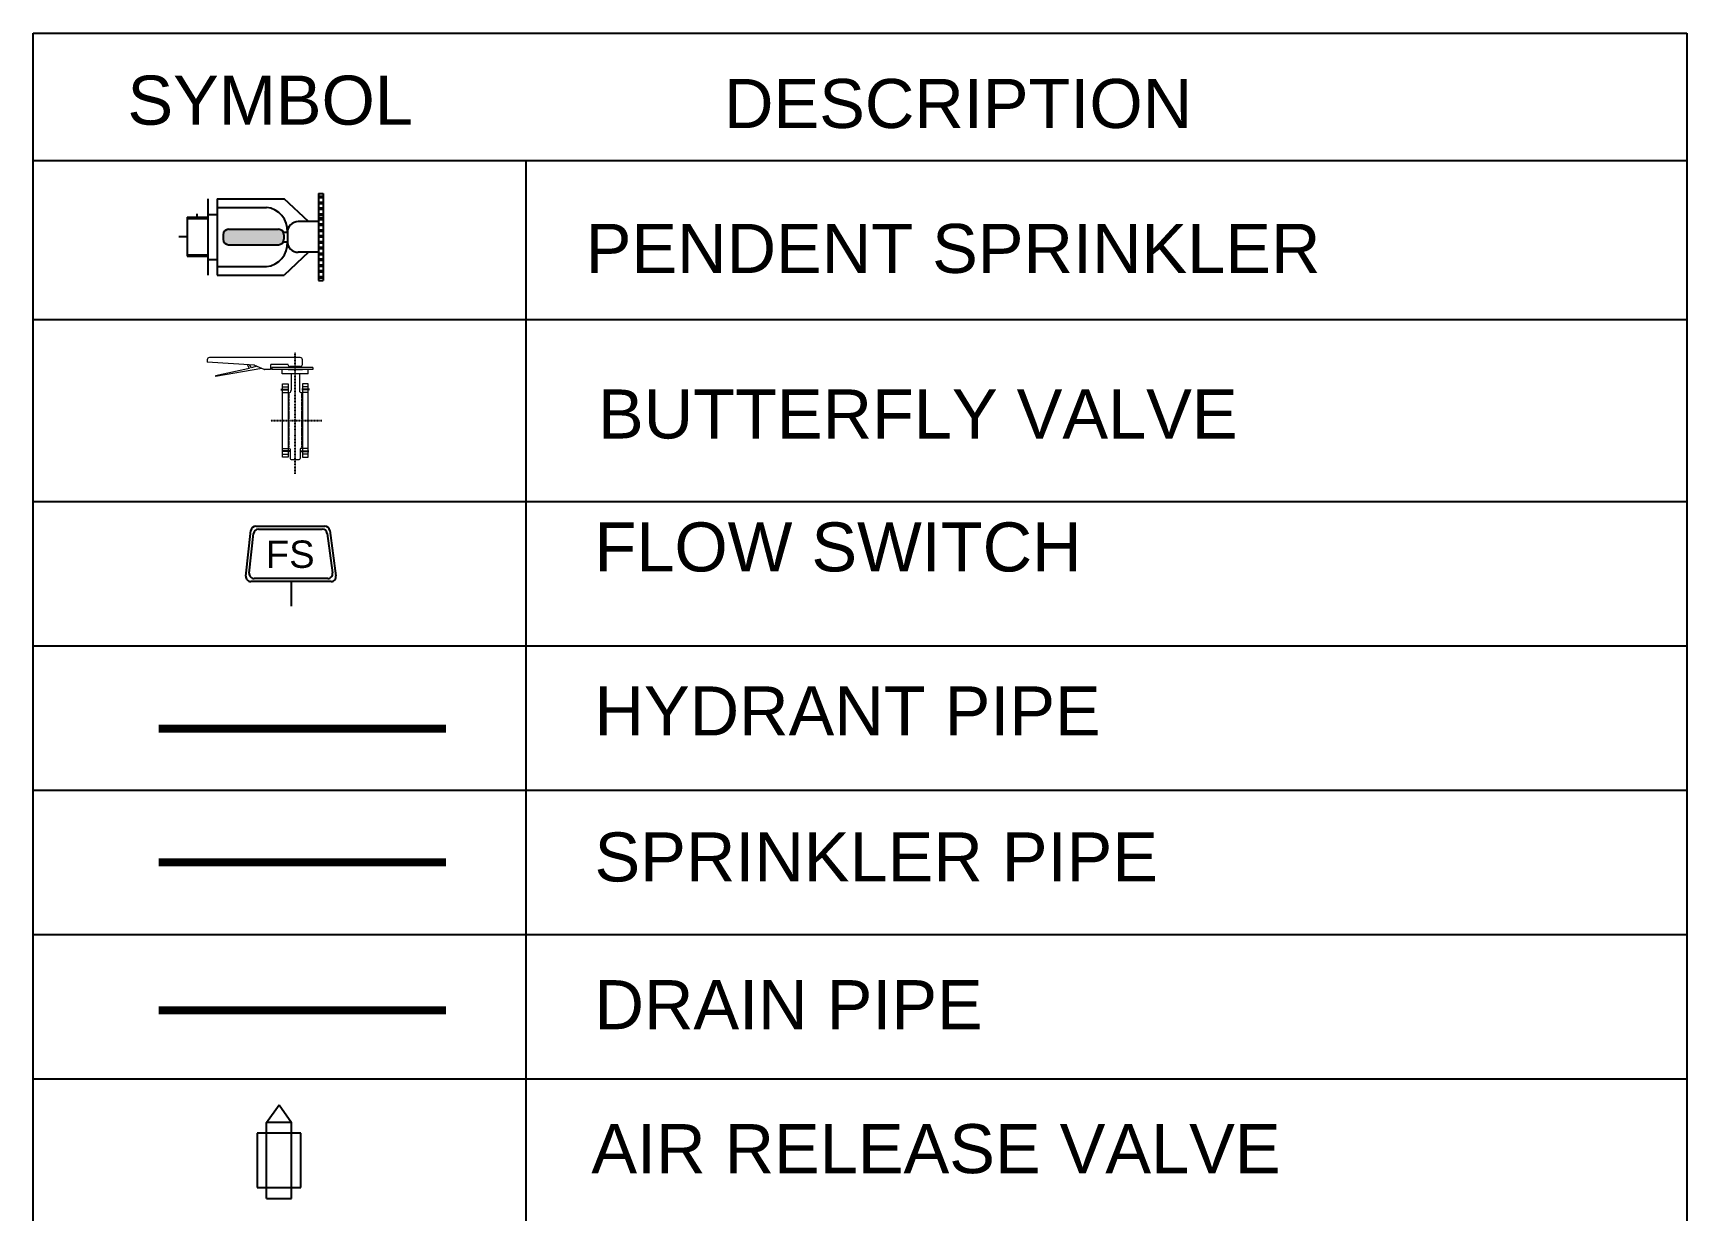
# Model space of a CAD drawing. Header units: millimetres. Extents: x -3573983 to -3087264, y -262072 to -30148.
# Drawn here: x -3573983 to -3560493, y -40738 to -31132 of the extents above; entities that cross this region are included whole.
import ezdxf

# ---------------------------------------------------------------- set-up
doc = ezdxf.new("R2010")
doc.units = ezdxf.units.MM
doc.header["$LTSCALE"] = 2
doc.header["$MEASUREMENT"] = 0
for name, pattern in [('CENTER', [2, 1.25, -0.25, 0.25, -0.25]), ('CENTER2', [1.125, 0.75, -0.125, 0.125, -0.125]), ('CONTINOUS', [0]), ('HIDDEN', [0.375, 0.25, -0.125])]:
    doc.linetypes.add(name, pattern=pattern)
doc.layers.get('0').update_dxf_attribs({"color": 251})
for name, color, linetype in [('3.First Floor Plan prot$0$Firepro-notes', 7, 'Continuous'), ('3.First Floor Plan prot$0$Firepro-valves', 7, 'Continuous'), ('Center', 8, 'CENTER2'), ('DETAILS', 222, 'Continuous'), ('FF-TEXT & DIMENSIONS', 251, 'Continuous'), ('HEAD', 1, 'Continuous'), ('McD-FIRE-FLOW SWITCH', 6, 'Continuous')]:
    doc.layers.add(name, color=color, linetype=linetype)
doc.layers.add('McD-HVAC-BFV', color=7, linetype='Continuous', lineweight=20)
doc.layers.add('PHE-CWS PRM PIPES', color=180, linetype='Continuous', lineweight=25)
doc.styles.add('3.First Floor Plan prot$0$FP-Text', font='arial.ttf', dxfattribs={"width": 0.9})
doc.styles.add('ARIAL', font='arial.ttf')

# ---------------------------------------------------------------- blocks, each defined once
blk = doc.blocks.new('A$C7BC234DE')
at = {"layer": 'DETAILS'}
for p, q in [((306, 2540), (726, 3122)), ((726, 3122), (1145, 2540)), ((306, 0), (306, 2540)), ((1145, 2540), (306, 2540)), ((1145, 0), (1145, 2540)), ((0, 2177), (0, 363)), ((1451, 2177), (0, 2177)), ((1451, 363), (1451, 2177)), ((0, 363), (1451, 363)), ((306, 0), (1145, 0))]:
    blk.add_line(p, q, dxfattribs=at)
blk = doc.blocks.new('3.First Floor Plan prot$0$Flow Switch')
at = {"layer": '3.First Floor Plan prot$0$Firepro-valves', "color": 6}
for p, q in [((123.1, -199.8), (123.1, 200.6)), ((137.8, -182.9), (137.8, 184.1)), ((150.3, 225), (377.4, 200)), ((165.1, 208.6), (362.6, 186.8)), ((399.3, 175.6), (399.3, -168.6)), ((384.5, 162.4), (384.5, -155.8)), ((123.1, 0), (0, 0)), ((378.1, -193), (151, -224.2)), ((363.3, -180.1), (165.7, -207.3))]:
    blk.add_line(p, q, dxfattribs=at)
for centre, major_axis, start_param, end_param in [((147.6, 200.6), (-24.6, 0), 4.602896, 6.283194), ((162.4, 184.1), (-24.6, 0), 4.602896, 6.283194), ((360, 162.4), (-24.6, 0), 3.141615, 4.602909), ((374.7, 175.6), (-24.6, 0), 3.141615, 4.602909), ((360, -155.8), (24.6, 0), -1.434254, -0.000029), ((147.6, -199.8), (24.6, 0), 3.141552, 4.848919), ((162.4, -182.9), (-24.6, 0), 0.000067, 1.707435), ((374.7, -168.6), (-24.6, 0), 1.707383, 3.141608)]:
    blk.add_ellipse(centre, major_axis=major_axis, ratio=1, start_param=start_param, end_param=end_param, dxfattribs=at)
at = {"layer": '3.First Floor Plan prot$0$Firepro-notes', "color": 5, "style": '3.First Floor Plan prot$0$FP-Text', "width": 1}
blk.add_text('FS', height=136.5, rotation=270, dxfattribs=at).set_placement((191.1, 125.8))
blk = doc.blocks.new('A$C38BD222F')
at = {"color": 7}
for p, q in [((-131, 22), (-131, 0)), ((-109, 22), (-109, 0)), ((109, 22), (109, 0)), ((131, 22), (131, 0))]:
    blk.add_line(p, q, dxfattribs=at)
at = {"color": 7, "linetype": 'HIDDEN'}
for p, q in [((-106, 0), (-103, -3)), ((103, -3), (106, 0)), ((-103, -3), (103, -3))]:
    blk.add_line(p, q, dxfattribs=at)
at = {"color": 7}
blk.add_lwpolyline([(-142.5, 0), (142.5, 0), (142.5, 22), (-142.5, 22)], close=True, dxfattribs=at)
at = {"layer": 'Center', "color": 7, "linetype": 'CENTER', "ltscale": 12}
for p, q in [((-120, 27.5), (-120, -5.5)), ((120, -5.5), (120, 27.5))]:
    blk.add_line(p, q, dxfattribs=at)
blk = doc.blocks.new('BFV-150dia-SV')
at = {"color": 7, "ltscale": 0.5}
for p, q in [((-342.3, 236.2), (-342.3, 226.5)), ((-158.6, 214.5), (-342.3, 226.5)), ((19.8, 244.4), (-334, 244.4)), ((-183.8, 200.4), (-310.4, 173.2)), ((-130.3, 202.5), (-310.3, 170.9)), ((-177.6, 202.3), (-185.7, 215.8)), ((-177.6, 202.3), (-183.8, 200.4)), ((-170.1, 204.6), (-176.5, 215.3)), ((-149.7, 210.9), (-170.1, 204.6)), ((-120.9, 198.4), (-157.2, 214.2)), ((-96, 198.1), (-119.3, 198.1)), ((-96, 214.2), (-96, 198.1)), ((-28, 218.3), (-91.9, 218.3)), ((68.1, 206), (-91.4, 206)), ((-91.4, 206), (-91.4, 197.7)), ((68.1, 197.7), (-91.4, 197.7)), ((-50.2, 181.3), (-50.2, 197.7)), ((-28, 197.7), (28, 197.7)), ((19.8, 210.1), (-19.8, 210.1)), ((28, 218.3), (28, 236.2)), ((50.2, 181.3), (50.2, 197.7)), ((68.1, 206), (68.1, 197.7)), ((-310.4, 173.2), (-310.3, 170.9)), ((50.2, 181.3), (-50.2, 181.3)), ((-16.3, 181.3), (-16.3, 115.9)), ((16.3, 181.3), (16.3, 115.9)), ((-28, 107.6), (-24.6, 107.6)), ((28, 107.6), (24.6, 107.6)), ((-23.9, -107.9), (-28, -107.9)), ((-19.8, -112), (-19.8, -147.9)), ((19.8, -112), (19.8, -147.9)), ((23.9, -107.9), (28, -107.9)), ((-15.6, -152), (15.6, -152))]:
    blk.add_line(p, q, dxfattribs=at)
for centre, radius, start, end in [((-334, 236.2), 8.24, 90, 180), ((-158.8, 210.4), 4.12, 66.55243, 87.34663), ((-119.3, 202.2), 4.12, 246.55243, 270), ((-91.9, 214.2), 4.12, 90, 180), ((-19.8, 218.3), 8.24, 180, 270), ((19.8, 236.2), 8.24, 0, 90), ((19.8, 218.3), 8.24, 270, 0), ((-24.6, 115.9), 8.24, 270, 0), ((24.6, 115.9), 8.24, 180, 270), ((-23.9, -112), 4.12, 0, 90), ((23.9, -112), 4.12, 90, 180), ((-15.6, -147.9), 4.12, 180, 270), ((15.6, -147.9), 4.12, 270, 0)]:
    blk.add_arc(centre, radius, start, end, dxfattribs=at)
at = {"layer": 'Center', "color": 7, "linetype": 'CENTER2', "ltscale": 0.04}
for p, q in [((0, -208.2), (0, 264.5)), ((-95.4, 0), (103.1, 0))]:
    blk.add_line(p, q, dxfattribs=at)
at = {"color": 7, "xscale": -1, "rotation": 90}
blk.add_blockref('A$C38BD222F', (-28, 0), dxfattribs=at)
at = {"color": 7, "rotation": 270}
blk.add_blockref('A$C38BD222F', (28, 0), dxfattribs=at)

msp = doc.modelspace()

# ---------------------------------------------------------------- hatches: boundary and pattern name
at = {"layer": 'DETAILS', "linetype": 'CONTINOUS'}
h = msp.add_hatch(color=160, dxfattribs=at)
h.paths.add_polyline_path([(-3571980.5, -32731.6, -0.4142136), (-3571936.2, -32775.9), (-3571936.2, -32794.8), (-3572432.5, -32794.8), (-3572432.5, -32775.9, -0.4142136), (-3572388.2, -32731.6)])
h.paths.add_polyline_path([(-3571936.2, -32794.8), (-3571936.2, -32813.7, -0.4142136), (-3571980.5, -32858), (-3572388.2, -32858, -0.4142136), (-3572432.5, -32813.7), (-3572432.5, -32794.8)])

# ---------------------------------------------------------------- linework, layer by layer
at = {"layer": 'DETAILS', "color": 160, "linetype": 'CONTINOUS'}
for p, q in [((-3572557.1, -32482.3), (-3572557.1, -33105.5)), ((-3572482.1, -32482.3), (-3571935.4, -32482.3)), ((-3572482.1, -32482.3), (-3572482.1, -33107.4)), ((-3571736.8, -32669.7), (-3571935.4, -32482.3)), ((-3571654.1, -32439.1), (-3571654.1, -33150.5)), ((-3571654.1, -32439.1), (-3571616.1, -32439.1)), ((-3571654.1, -32462), (-3571616.1, -32462)), ((-3571654.1, -32473.4), (-3571616.1, -32473.4)), ((-3571616.1, -32439.1), (-3571616.1, -33150.5)), ((-3572726, -32633.2), (-3572726, -32952.1)), ((-3572726, -32633.2), (-3572557.1, -32633.2)), ((-3572643.5, -32633.2), (-3572643.5, -32606.6)), ((-3572557.1, -32591.6), (-3572557.1, -32996.1)), ((-3572557.1, -32612.3), (-3572482.1, -32612.3)), ((-3572482.1, -32553.1), (-3572079.8, -32553.1)), ((-3571654.1, -32509.6), (-3571616.1, -32509.6)), ((-3571654.1, -32521.1), (-3571616.1, -32521.1)), ((-3571654.1, -32557.3), (-3571616.1, -32557.3)), ((-3571654.1, -32568.7), (-3571616.1, -32568.7)), ((-3571654.1, -32604.9), (-3571616.1, -32604.9)), ((-3571654.1, -32616.3), (-3571616.1, -32616.3)), ((-3571654.1, -32639.8), (-3571616.1, -32639.8)), ((-3572726, -32644.8), (-3572557.1, -32644.8)), ((-3572432.5, -32775.9), (-3572432.5, -32813.7)), ((-3572388.2, -32731.6), (-3571980.5, -32731.6)), ((-3571941.8, -32754.5), (-3571908.1, -32754.5)), ((-3571936.2, -32775.9), (-3571936.2, -32813.7)), ((-3571908.1, -32758.3), (-3571908.1, -32831.3)), ((-3571654.1, -32669.7), (-3571819.5, -32669.7)), ((-3571654.1, -32651.3), (-3571616.1, -32651.3)), ((-3571654.1, -32687.5), (-3571616.1, -32687.5)), ((-3571654.1, -32698.9), (-3571616.1, -32698.9)), ((-3571654.1, -32735.1), (-3571616.1, -32735.1)), ((-3571654.1, -32746.5), (-3571616.1, -32746.5)), ((-3572726, -32792.6), (-3572794.7, -32792.6)), ((-3572388.2, -32858), (-3571980.5, -32858)), ((-3571941.8, -32835.1), (-3571908.1, -32835.1)), ((-3571654.1, -32782.7), (-3571616.1, -32782.7)), ((-3571654.1, -32794.2), (-3571616.1, -32794.2)), ((-3571654.1, -32830.4), (-3571616.1, -32830.4)), ((-3571654.1, -32841.8), (-3571616.1, -32841.8)), ((-3571654.1, -32878), (-3571616.1, -32878)), ((-3571654.1, -32889.4), (-3571616.1, -32889.4)), ((-3572726, -32940.4), (-3572557.1, -32940.4)), ((-3572726, -32952.1), (-3572557.1, -32952.1)), ((-3572557.1, -32977.3), (-3572482.1, -32977.3)), ((-3572482.1, -33036.5), (-3572079.8, -33036.5)), ((-3571736.8, -32919.9), (-3571935.4, -33107.4)), ((-3571654.1, -32919.9), (-3571819.5, -32919.9)), ((-3571654.1, -32925.6), (-3571616.1, -32925.6)), ((-3571654.1, -32937.1), (-3571616.1, -32937.1)), ((-3571654.1, -32973.3), (-3571616.1, -32973.3)), ((-3571654.1, -32984.7), (-3571616.1, -32984.7)), ((-3571654.1, -33020.9), (-3571616.1, -33020.9)), ((-3571654.1, -33032.3), (-3571616.1, -33032.3)), ((-3572482.1, -33107.4), (-3571935.4, -33107.4)), ((-3571654.1, -33068.5), (-3571616.1, -33068.5)), ((-3571654.1, -33080), (-3571616.1, -33080)), ((-3571654.1, -33116.2), (-3571616.1, -33116.2)), ((-3571654.1, -33127.6), (-3571616.1, -33127.6)), ((-3571654.1, -33150.5), (-3571616.1, -33150.5))]:
    msp.add_line(p, q, dxfattribs=at)
at = {"layer": 'DETAILS', "color": 5, "linetype": 'CONTINOUS', "const_width": 66.7, "elevation": 0}
msp.add_lwpolyline([(-3572957.7, -39102.1), (-3570613.8, -39102.1)], dxfattribs=at)
at = {"layer": 'DETAILS', "color": 160, "linetype": 'CONTINOUS'}
for centre, radius, start, end in [((-3572100.2, -32744.4), 192.4, 356.99962, 83.90776), ((-3572388.2, -32775.9), 44.3, 90, 180), ((-3571980.5, -32775.9), 44.3, 0, 90), ((-3571819.5, -32758.3), 88.6, 90, 180), ((-3572388.2, -32813.7), 44.3, 180, 270), ((-3572100.2, -32845.2), 192.4, 276.09224, 3.00038), ((-3571980.5, -32813.7), 44.3, 270, 0), ((-3571819.5, -32831.3), 88.6, 180, 270)]:
    msp.add_arc(centre, radius, start, end, dxfattribs=at)
at = {"layer": 'FF-TEXT & DIMENSIONS', "color": 8, "ltscale": 2}
for p, q in [((-3573982.6, -49923.3), (-3573982.6, -31131.8)), ((-3573982.6, -31131.8), (-3560493.5, -31131.8)), ((-3560493.5, -31131.8), (-3560493.5, -49923.3)), ((-3573982.6, -32170.7), (-3560493.5, -32170.7)), ((-3569963.3, -32170.7), (-3569963.3, -49923.3)), ((-3573982.6, -33468.6), (-3560493.5, -33468.6)), ((-3573982.6, -33468.6), (-3560493.5, -33468.6)), ((-3573982.6, -34952.3), (-3560493.5, -34952.3)), ((-3573982.6, -36129.6), (-3560493.5, -36129.6)), ((-3573982.6, -37306.9), (-3560493.5, -37306.9)), ((-3573982.6, -38484.2), (-3560493.5, -38484.2)), ((-3573982.6, -39661.6), (-3560493.5, -39661.6))]:
    msp.add_line(p, q, dxfattribs=at)
at = {"layer": 'HEAD', "linetype": 'CONTINOUS', "ltscale": 3, "const_width": 66.7, "elevation": 0}
msp.add_lwpolyline([(-3572957.7, -36804.3), (-3570613.8, -36804.3)], dxfattribs=at)
at = {"layer": 'HEAD', "color": 151, "linetype": 'CONTINOUS', "ltscale": 5, "const_width": 66.7, "elevation": 0}
msp.add_lwpolyline([(-3572957.7, -37895.2), (-3570613.8, -37895.2)], dxfattribs=at)

# ---------------------------------------------------------------- block references
at = {"layer": 'McD-FIRE-FLOW SWITCH', "color": 7, "extrusion": (-1.38383e-08, -5.65664e-09, 1), "xscale": 1.635274626886182, "yscale": 1.635274626886182, "zscale": 1.635274626886182, "rotation": 89.99999949671373}
msp.add_blockref('3.First Floor Plan prot$0$Flow Switch', (-3571878.8, -35805.8, 0), dxfattribs=at)
at = {"layer": 'McD-HVAC-BFV', "ltscale": 25, "xscale": 2.094473333333332, "yscale": 2.094473333333332, "zscale": 2.094473333333332}
msp.add_blockref('BFV-150dia-SV', (-3571844.7, -34290.7, -49.7), dxfattribs=at)
at = {"layer": 'PHE-CWS PRM PIPES', "linetype": 'CONTINOUS', "ltscale": 10, "xscale": 0.2444444444444445, "yscale": 0.2444444444444445, "zscale": 0.2444444444444445}
msp.add_blockref('A$C7BC234DE', (-3572153.7, -40636.2, 0), dxfattribs=at)

# ---------------------------------------------------------------- texts
at = {"layer": 'FF-TEXT & DIMENSIONS', "color": 7, "style": 'ARIAL'}
for s, p in [('SYMBOL', (-3573213.1, -31878.8)), ('DESCRIPTION', (-3568347.2, -31905.9)), ('PENDENT SPRINKLER', (-3569474.9, -33088))]:
    msp.add_text(s, height=400, dxfattribs=at).set_placement(p)
at = {"layer": 'FF-TEXT & DIMENSIONS', "color": 7, "char_height": 400, "width": 77408.639, "attachment_point": 1, "style": 'ARIAL'}
for s, insert in [('BUTTERFLY VALVE', (-3569374.8, -34038.2)), ('FLOW SWITCH', (-3569403.5, -35122.5)), ('HYDRANT PIPE', (-3569403.5, -36460.1)), ('SPRINKLER PIPE', (-3569403.5, -37650.8)), ('DRAIN PIPE', (-3569403.5, -38855.5)), ('AIR RELEASE VALVE ', (-3569428.9, -40029.7))]:
    msp.add_mtext(s, dxfattribs=dict(at, insert=insert))

doc.saveas('drawing.dxf')
